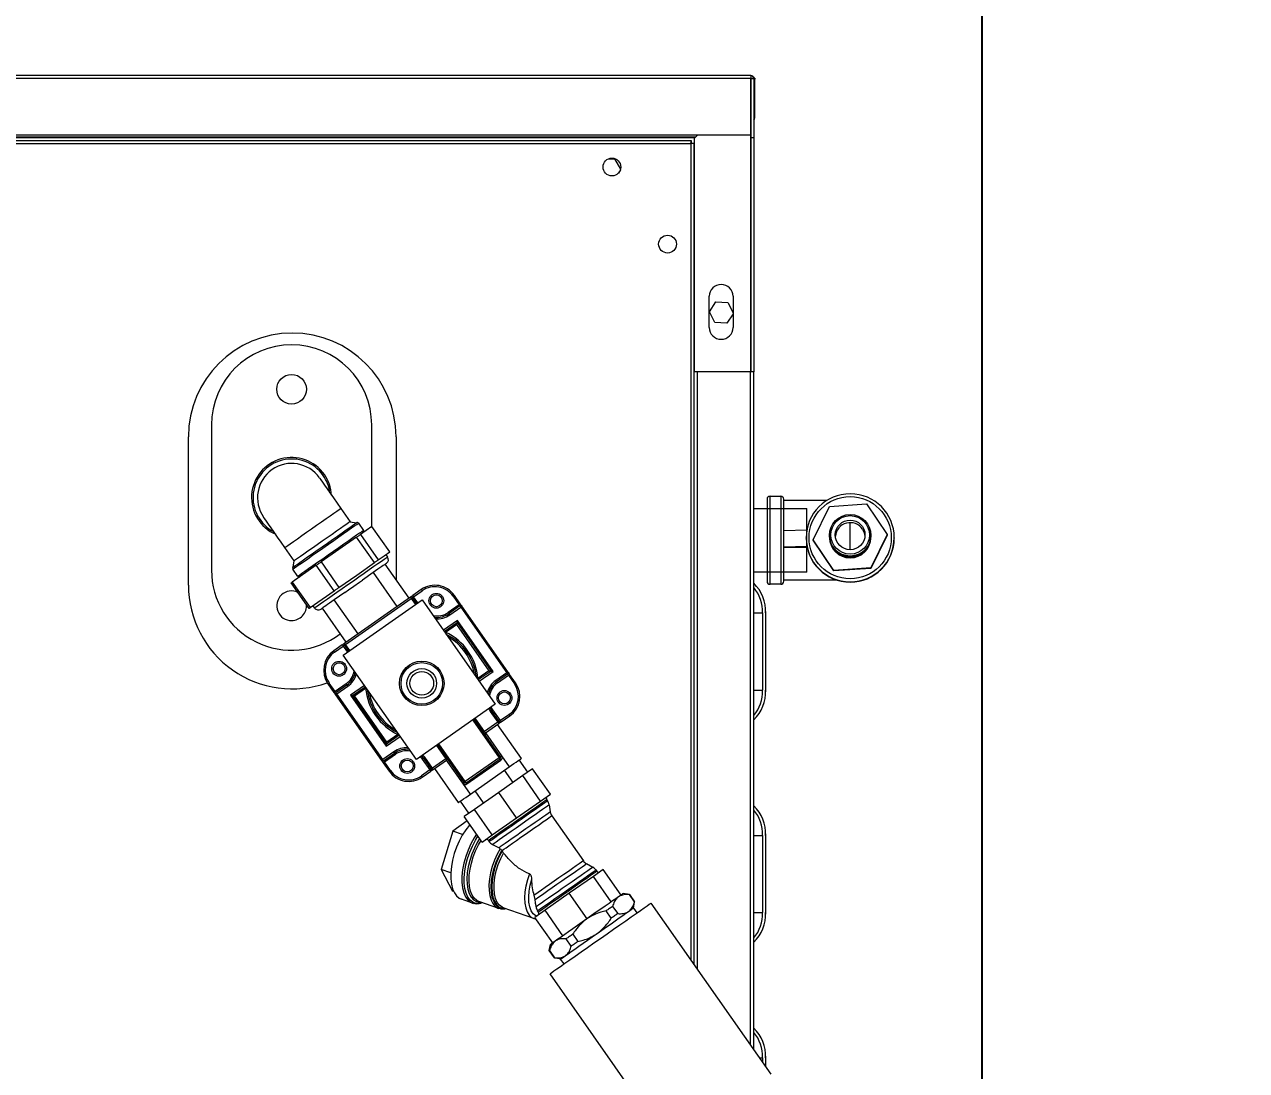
# Model space of a CAD drawing. Header units: millimetres. Extents: x 13502 to 23536, y 11874 to 14203.
# Drawn here: x 22057.65 to 22098.84, y 12937.14 to 12972.43 of the extents above; entities that cross this region are included whole.
import ezdxf

# ---------------------------------------------------------------- set-up
doc = ezdxf.new("R2010")
doc.units = ezdxf.units.MM
doc.styles.get("Standard").update_dxf_attribs({"font": 'arial.ttf'})
doc.dimstyles.new('OLCU50', dxfattribs={"dimtxt": 8, "dimasz": 3, "dimexe": 1.25, "dimexo": 0.625, "dimtad": 1, "dimdec": 0, "dimtxsty": 'Standard', "dimblk": 'OBLIQUE', "dimcen": 2.5, "dimclrd": 256, "dimclre": 251, "dimclrt": 25, "dimadec": 0, "dimazin": 0, "dimtfac": 1, "dimtdec": 0, "dimtmove": 0, "dimatfit": 3, "dimldrblk": 'OBLIQUE', "dimfxl": 1, "dimarcsym": 0})

# ---------------------------------------------------------------- blocks, each defined once
blk = doc.blocks.new('A$C75AA7FFD')
at = {"color": 1, "linetype": 'Continuous', "lineweight": 0}
for p, q in [((125.401, 101.016), (38.101, 101.016)), ((125.401, 101.016), (125.401, 100.915)), ((125.401, 100.915), (38.101, 100.915)), ((125.401, 99.018), (125.401, 100.915)), ((125.402, 100.891), (125.401, 100.891)), ((125.402, 100.915), (125.502, 100.915)), ((125.402, 100.915), (125.402, 98.918)), ((125.502, 100.915), (125.502, 98.918)), ((125.538, 100.892), (125.502, 100.892)), ((125.502, 100.793), (125.538, 100.793)), ((125.538, 100.793), (125.538, 100.892)), ((125.538, 99.591), (125.538, 100.793)), ((125.502, 99.591), (125.538, 99.591)), ((125.538, 99.59), (125.502, 99.59)), ((125.538, 99.59), (125.538, 99.591)), ((38.101, 99.018), (125.401, 99.018)), ((123.531, 98.932), (38.103, 98.932)), ((38.103, 98.931), (123.53, 98.931)), ((123.504, 98.904), (123.614, 99.018)), ((123.504, 91.018), (123.504, 98.904)), ((125.401, 91.018), (125.401, 99.018)), ((125.502, 98.918), (125.402, 98.918)), ((125.402, 98.918), (125.402, 91.018)), ((125.502, 98.918), (125.502, 91.018)), ((38.1, 98.83), (123.39, 98.83)), ((38.1, 98.72), (123.387, 98.72)), ((123.387, 98.723), (123.397, 98.723)), ((123.387, 98.72), (123.387, 71.176)), ((123.39, 98.83), (123.39, 98.73)), ((123.497, 98.723), (123.397, 98.723)), ((123.497, 71.019), (123.497, 98.723)), ((120.613, 98.21), (120.809, 98.21)), ((120.809, 98.21), (121.013, 97.856)), ((121.008, 97.84), (120.944, 97.728)), ((123.504, 97.332), (123.497, 97.332)), ((123.504, 97.222), (123.497, 97.222)), ((123.497, 71.019), (123.497, 97.222)), ((124.004, 92.52), (124.004, 93.57)), ((124.804, 93.57), (124.804, 92.52)), ((124.006, 93.045), (124.229, 93.382)), ((124.229, 93.382), (124.632, 93.357)), ((124.632, 93.357), (124.804, 93.013)), ((124.187, 92.683), (124.006, 93.045)), ((124.59, 92.659), (124.187, 92.683)), ((124.804, 92.983), (124.59, 92.659)), ((125.401, 91.018), (123.504, 91.018)), ((123.607, 70.862), (123.607, 91.018)), ((125.392, 68.313), (125.392, 91.018)), ((125.401, 91.018), (125.402, 91.018)), ((125.502, 91.018), (125.402, 91.018)), ((125.502, 68.156), (125.502, 91.018)), ((107.226, 89.233), (107.226, 84.333)), ((112.626, 85.805), (112.626, 89.233)), ((106.447, 83.83), (106.447, 88.83)), ((113.447, 88.83), (113.447, 84.021)), ((125.952, 86.729), (125.952, 83.959)), ((126.052, 86.829), (126.412, 86.829)), ((126.052, 83.859), (126.052, 86.829)), ((126.412, 86.829), (126.412, 83.859)), ((126.512, 83.959), (126.512, 86.729)), ((126.512, 86.694), (127.98, 86.694)), ((128.054, 86.482), (129.301, 86.568)), ((129.301, 86.568), (129.999, 85.531)), ((111.585, 86.419), (111.9, 85.968)), ((125.502, 86.419), (127.286, 86.419)), ((125.502, 86.419), (125.952, 86.419)), ((127.286, 84.269), (127.286, 86.419)), ((127.505, 85.359), (128.054, 86.482)), ((111.9, 85.968), (112.109, 85.931)), ((112.179, 85.919), (112.351, 85.673)), ((112.633, 85.81), (112.245, 85.538)), ((113.235, 84.95), (112.633, 85.81)), ((127.291, 85.688), (126.512, 85.664)), ((128.752, 85.023), (128.752, 85.936)), ((112.117, 85.448), (110.92, 84.61)), ((112.719, 84.588), (112.117, 85.448)), ((112.245, 85.538), (112.847, 84.678)), ((127.267, 85.415), (127.267, 85.426)), ((128.203, 84.323), (127.505, 85.359)), ((127.505, 85.343), (127.505, 85.359)), ((128.203, 84.306), (127.505, 85.343)), ((128.052, 85.445), (128.052, 85.454)), ((129.999, 85.531), (129.45, 84.409)), ((129.999, 85.515), (129.45, 84.392)), ((129.452, 85.454), (129.452, 85.445)), ((129.999, 85.515), (129.999, 85.531)), ((130.237, 85.426), (130.237, 85.415)), ((110.016, 84.649), (109.701, 85.1)), ((113.041, 84.814), (113.235, 84.95)), ((113.105, 84.858), (113.162, 84.776)), ((127.295, 85.129), (126.512, 85.105)), ((126.512, 85.104), (127.3, 85.104)), ((110.758, 84.497), (109.949, 83.93)), ((109.98, 84.44), (110.016, 84.649)), ((111.36, 83.637), (110.758, 84.497)), ((110.92, 84.61), (111.522, 83.75)), ((112.121, 84.169), (112.719, 84.588)), ((112.847, 84.678), (113.041, 84.814)), ((113.887, 83.392), (113.084, 84.539)), ((110.139, 84.125), (109.967, 84.37)), ((111.522, 83.75), (112.121, 84.169)), ((112.675, 84.252), (112.318, 84.002)), ((112.675, 84.252), (113.478, 83.105)), ((127.286, 84.269), (125.502, 84.269)), ((125.952, 84.269), (125.502, 84.269)), ((129.45, 84.409), (128.203, 84.323)), ((129.45, 84.392), (128.203, 84.306)), ((128.203, 84.306), (128.203, 84.323)), ((129.45, 84.392), (129.45, 84.409)), ((110.517, 83.046), (109.915, 83.907)), ((109.949, 83.93), (110.551, 83.07)), ((110.956, 83.353), (111.36, 83.637)), ((114.297, 83.679), (114.01, 83.478)), ((114.039, 83.437), (114.326, 83.638)), ((126.412, 83.859), (126.052, 83.859)), ((126.412, 83.859), (126.412, 83.859)), ((128.323, 83.994), (126.512, 83.994)), ((110.551, 83.07), (110.956, 83.353)), ((111.721, 83.584), (111.364, 83.334)), ((112.167, 82.188), (111.364, 83.334)), ((111.663, 81.469), (114.326, 83.333)), ((113.928, 83.421), (111.717, 81.872)), ((111.745, 81.831), (113.957, 83.38)), ((113.957, 83.38), (114.1, 83.175)), ((114.141, 83.204), (113.998, 83.408)), ((114.182, 83.232), (114.039, 83.437)), ((114.326, 83.333), (116.792, 79.81)), ((115.37, 83.454), (115.571, 83.167)), ((115.612, 83.196), (115.411, 83.482)), ((110.705, 83.056), (110.647, 83.138)), ((110.955, 83.048), (111.758, 81.901)), ((115.571, 83.167), (115.202, 82.909)), ((115.6, 83.126), (115.231, 82.868)), ((115.26, 82.827), (115.628, 83.085)), ((115.628, 83.085), (117.177, 80.873)), ((117.218, 80.902), (115.669, 83.114)), ((125.502, 82.89), (125.802, 82.89)), ((125.802, 82.89), (125.802, 80.285)), ((125.902, 82.89), (125.902, 80.285)), ((125.902, 82.89), (125.903, 82.89)), ((125.903, 82.94), (125.903, 82.89)), ((125.903, 82.89), (125.903, 80.285)), ((115.514, 82.639), (115.043, 82.309)), ((115.071, 82.268), (115.501, 82.569)), ((115.117, 82.239), (115.489, 82.499)), ((115.489, 82.499), (116.579, 80.943)), ((115.501, 82.569), (116.649, 80.931)), ((116.718, 80.918), (115.514, 82.639)), ((111.635, 81.815), (111.348, 81.614)), ((111.377, 81.573), (111.663, 81.774)), ((111.663, 81.774), (111.807, 81.569)), ((111.704, 81.802), (111.848, 81.598)), ((111.889, 81.626), (111.745, 81.831)), ((114.13, 77.946), (111.663, 81.469)), ((116.579, 80.943), (116.207, 80.682)), ((116.649, 80.931), (116.219, 80.63)), ((116.247, 80.589), (116.718, 80.918)), ((117.177, 80.873), (116.808, 80.615)), ((116.837, 80.574), (117.206, 80.832)), ((116.866, 80.533), (117.234, 80.791)), ((117.234, 80.791), (117.435, 80.505)), ((117.476, 80.533), (117.275, 80.82)), ((111.152, 80.5), (111.352, 80.213)), ((111.393, 80.242), (111.193, 80.528)), ((111.762, 80.5), (111.393, 80.242)), ((111.791, 80.459), (111.422, 80.201)), ((111.451, 80.16), (111.819, 80.418)), ((112.38, 80.445), (111.909, 80.115)), ((111.979, 80.103), (112.409, 80.404)), ((112.049, 80.09), (112.421, 80.351)), ((111.41, 80.131), (112.958, 77.919)), ((112.999, 77.948), (111.451, 80.16)), ((111.909, 80.115), (113.114, 78.395)), ((113.126, 78.464), (111.979, 80.103)), ((113.139, 78.534), (112.049, 80.09)), ((125.502, 80.285), (125.802, 80.285)), ((125.902, 80.285), (125.903, 80.285)), ((125.903, 80.285), (125.903, 80.235)), ((116.792, 79.81), (114.13, 77.946)), ((116.572, 79.656), (116.624, 79.571)), ((116.665, 79.599), (116.614, 79.685)), ((116.624, 79.571), (116.882, 79.202)), ((116.706, 79.628), (116.655, 79.714)), ((116.923, 79.231), (116.665, 79.599)), ((116.964, 79.259), (116.706, 79.628)), ((116.034, 79.28), (116.923, 78.01)), ((116.964, 78.039), (116.075, 79.308)), ((116.432, 78.887), (116.116, 79.337)), ((116.882, 79.202), (116.432, 78.887)), ((116.46, 78.846), (116.911, 79.161)), ((117.673, 77.986), (116.87, 79.132)), ((117.251, 79.46), (116.964, 79.259)), ((116.993, 79.219), (117.28, 79.419)), ((113.114, 78.395), (113.585, 78.724)), ((113.556, 78.765), (113.126, 78.464)), ((113.511, 78.795), (113.139, 78.534)), ((116.46, 78.846), (117.005, 78.067)), ((114.806, 78.419), (115.121, 77.969)), ((114.847, 78.448), (115.736, 77.178)), ((115.777, 77.207), (114.888, 78.477)), ((113.368, 78.206), (112.999, 77.948)), ((113.028, 77.907), (113.397, 78.165)), ((113.057, 77.866), (113.425, 78.124)), ((113.257, 77.58), (113.057, 77.866)), ((114.267, 78.042), (114.331, 77.965)), ((114.308, 78.071), (114.372, 77.993)), ((114.331, 77.965), (114.589, 77.596)), ((114.412, 78.022), (114.35, 78.1)), ((114.372, 77.993), (114.63, 77.625)), ((114.671, 77.653), (114.412, 78.022)), ((115.121, 77.969), (114.671, 77.653)), ((114.699, 77.612), (115.15, 77.928)), ((115.695, 77.15), (115.15, 77.928)), ((116.923, 78.01), (115.777, 77.207)), ((115.805, 77.166), (116.952, 77.969)), ((115.834, 77.125), (116.981, 77.928)), ((117.005, 78.067), (117.263, 77.699)), ((117.888, 77.526), (117.601, 77.935)), ((113.016, 77.838), (113.216, 77.551)), ((114.589, 77.596), (114.302, 77.395)), ((114.331, 77.354), (114.617, 77.555)), ((114.74, 77.641), (115.543, 76.494)), ((115.953, 76.781), (117.263, 77.699)), ((117.392, 77.178), (117.105, 77.588)), ((118.048, 77.637), (117.717, 77.406)), ((118.65, 76.777), (118.048, 77.637)), ((115.953, 76.781), (115.695, 77.15)), ((117.717, 77.406), (116.905, 76.837)), ((118.319, 76.546), (117.717, 77.406)), ((116.905, 76.837), (116.087, 76.265)), ((116.398, 76.483), (116.112, 76.892)), ((117.507, 75.977), (116.905, 76.837)), ((118.319, 76.546), (118.65, 76.777)), ((115.902, 76.135), (115.615, 76.545)), ((116.087, 76.265), (115.742, 76.023)), ((116.689, 75.405), (116.087, 76.265)), ((117.507, 75.977), (118.319, 76.546)), ((118.523, 76.597), (118.554, 76.553)), ((118.605, 76.425), (118.642, 76.178)), ((115.845, 75.877), (115.358, 75.532)), ((116.345, 75.163), (115.742, 76.023)), ((116.689, 75.405), (117.507, 75.977)), ((118.693, 76.05), (119.759, 74.527)), ((115.358, 75.532), (114.966, 74.244)), ((115.691, 75.414), (115.358, 75.532)), ((116.345, 75.163), (116.689, 75.405)), ((125.502, 75.39), (125.802, 75.39)), ((125.802, 75.39), (125.802, 72.785)), ((125.902, 75.39), (125.902, 72.785)), ((125.902, 75.39), (125.903, 75.39)), ((125.903, 75.44), (125.903, 75.39)), ((125.903, 75.39), (125.903, 72.785)), ((116.588, 75.176), (116.557, 75.221)), ((116.911, 74.966), (116.691, 75.084)), ((117.014, 74.874), (117.009, 74.881)), ((117.023, 74.861), (117.014, 74.874)), ((115.291, 74.129), (114.966, 74.244)), ((114.966, 74.244), (115.349, 73.507)), ((119.862, 74.436), (120.081, 74.317)), ((120.428, 74.238), (120.097, 74.007)), ((120.184, 74.225), (120.215, 74.181)), ((121.03, 73.378), (120.428, 74.238)), ((120.097, 74.007), (119.285, 73.438)), ((120.7, 73.146), (120.097, 74.007)), ((115.391, 73.492), (115.349, 73.507)), ((118.135, 73.227), (118.104, 73.369)), ((119.285, 73.438), (118.467, 72.865)), ((119.888, 72.578), (119.285, 73.438)), ((121.315, 73.394), (121.106, 73.431)), ((121.481, 73.144), (121.309, 73.39)), ((121.315, 73.394), (121.487, 73.149)), ((116.025, 73.103), (115.649, 73.235)), ((116.025, 73.103), (116.041, 73.097)), ((116.237, 73.16), (116.215, 73.169)), ((116.906, 72.923), (116.237, 73.16)), ((116.368, 73.113), (116.326, 73.102)), ((118.091, 72.583), (117.06, 72.948)), ((118.167, 72.977), (118.152, 73.08)), ((120.746, 72.996), (120.918, 72.75)), ((121.45, 72.94), (121.487, 73.149)), ((121.45, 72.94), (121.565, 72.776)), ((122.036, 73.106), (126.08, 67.331)), ((118.467, 72.865), (118.123, 72.624)), ((118.725, 71.764), (118.123, 72.624)), ((118.249, 72.804), (118.218, 72.848)), ((119.07, 72.005), (118.467, 72.865)), ((120.699, 72.596), (120.527, 72.842)), ((125.502, 72.785), (125.802, 72.785)), ((125.902, 72.785), (125.903, 72.785)), ((125.903, 72.785), (125.903, 72.735)), ((118.612, 71.502), (118.649, 71.71)), ((119.353, 71.654), (119.181, 71.9)), ((119.4, 72.054), (119.573, 71.808)), ((118.784, 71.256), (118.612, 71.502)), ((118.618, 71.506), (118.79, 71.26)), ((118.993, 71.219), (118.784, 71.256)), ((119.108, 71.055), (118.993, 71.219)), ((122.68, 64.95), (118.637, 70.725)), ((125.688, 67.89), (125.802, 67.89)), ((125.802, 67.89), (125.802, 67.728)), ((125.902, 67.89), (125.902, 67.585)), ((125.902, 67.89), (125.903, 67.89)), ((125.903, 67.94), (125.903, 67.89)), ((125.903, 67.89), (125.903, 67.583))]:
    blk.add_line(p, q, dxfattribs=at)
at = {"color": 1, "linetype": 'Continuous', "lineweight": 0, "flags": 128}
for points in [[(110.868, 87.443), (110.879, 87.427), (110.911, 87.381), (110.964, 87.306), (111.036, 87.203), (111.124, 87.077), (111.226, 86.931), (111.34, 86.769), (111.46, 86.597), (111.585, 86.419)], [(109.701, 85.1), (109.576, 85.277), (109.456, 85.45), (109.342, 85.612), (109.24, 85.758), (109.152, 85.884), (109.08, 85.986), (109.027, 86.062), (108.995, 86.108), (108.984, 86.124)], [(109.701, 85.1), (109.705, 85.102), (109.735, 85.123), (109.794, 85.165), (109.881, 85.226), (109.992, 85.303), (110.124, 85.396), (110.273, 85.5), (110.433, 85.612), (110.601, 85.73), (110.769, 85.848), (110.934, 85.963), (111.089, 86.072), (111.23, 86.17), (111.352, 86.256), (111.452, 86.325), (111.525, 86.377), (111.57, 86.408), (111.585, 86.419)], [(109.967, 84.37), (109.982, 84.381), (110.027, 84.412), (110.101, 84.464), (110.2, 84.534), (110.324, 84.62), (110.468, 84.721), (110.629, 84.834), (110.802, 84.955), (110.982, 85.081), (111.164, 85.209), (111.345, 85.335), (111.517, 85.456), (111.678, 85.568), (111.822, 85.669), (111.946, 85.756), (112.046, 85.826), (112.119, 85.877), (112.164, 85.909), (112.179, 85.919)], [(109.98, 84.44), (109.994, 84.45), (110.037, 84.481), (110.108, 84.53), (110.204, 84.597), (110.323, 84.681), (110.462, 84.778), (110.617, 84.886), (110.783, 85.003), (110.957, 85.124), (111.132, 85.247), (111.306, 85.369), (111.472, 85.485), (111.627, 85.594), (111.766, 85.691), (111.885, 85.774), (111.981, 85.842), (112.052, 85.891), (112.095, 85.921), (112.109, 85.931)], [(111.9, 85.968), (111.892, 85.962), (111.854, 85.936), (111.788, 85.89), (111.695, 85.824), (111.578, 85.743), (111.442, 85.647), (111.289, 85.54), (111.127, 85.426), (110.958, 85.309)], [(129.167, 85.715), (129.227, 85.593), (129.25, 85.48)], [(110.958, 85.309), (110.79, 85.191), (110.627, 85.077), (110.475, 84.97), (110.339, 84.875), (110.222, 84.793), (110.129, 84.728), (110.062, 84.681), (110.025, 84.655), (110.016, 84.649)], [(112.351, 85.673), (112.336, 85.663), (112.291, 85.631), (112.218, 85.58), (112.118, 85.51), (111.994, 85.424), (111.85, 85.323), (111.689, 85.21), (111.517, 85.089), (111.337, 84.963), (111.154, 84.835), (110.974, 84.709), (110.801, 84.588), (110.64, 84.476), (110.496, 84.375), (110.373, 84.288), (110.273, 84.218), (110.199, 84.167), (110.154, 84.135), (110.139, 84.125)], [(112.117, 85.448), (112.134, 85.46), (112.15, 85.472), (112.167, 85.483), (112.183, 85.494), (112.199, 85.506), (112.214, 85.517), (112.23, 85.527), (112.245, 85.538)], [(113.162, 84.776), (113.152, 84.769), (113.113, 84.742), (113.046, 84.695), (112.954, 84.63), (112.837, 84.549), (112.699, 84.452), (112.544, 84.343), (112.374, 84.224), (112.193, 84.098), (112.007, 83.968), (111.819, 83.836), (111.634, 83.706), (111.455, 83.581), (111.288, 83.464), (111.136, 83.358), (111.003, 83.264), (110.891, 83.186), (110.804, 83.125), (110.743, 83.083), (110.711, 83.06), (110.705, 83.056)], [(110.758, 84.497), (110.778, 84.511), (110.798, 84.525), (110.818, 84.539), (110.838, 84.553), (110.858, 84.567), (110.879, 84.582), (110.899, 84.596), (110.92, 84.61)], [(113.084, 84.539), (113.077, 84.533), (113.053, 84.517), (113.015, 84.491), (112.964, 84.455), (112.902, 84.411), (112.832, 84.362), (112.755, 84.308), (112.675, 84.252)], [(112.719, 84.588), (112.736, 84.6), (112.752, 84.612), (112.769, 84.623), (112.785, 84.634), (112.801, 84.646), (112.817, 84.657), (112.832, 84.667), (112.847, 84.678)], [(113.084, 84.539), (113.094, 84.545), (113.122, 84.565), (113.125, 84.568)], [(109.915, 83.907), (109.918, 83.909), (109.921, 83.911), (109.925, 83.914), (109.929, 83.917), (109.934, 83.92), (109.938, 83.923), (109.944, 83.927), (109.949, 83.93)], [(111.36, 83.637), (111.38, 83.651), (111.4, 83.665), (111.42, 83.679), (111.44, 83.693), (111.461, 83.707), (111.481, 83.721), (111.502, 83.736), (111.522, 83.75)], [(111.721, 83.584), (111.846, 83.671), (112.028, 83.799), (112.21, 83.926), (112.318, 84.002)], [(114.297, 83.679), (114.298, 83.678), (114.299, 83.676), (114.302, 83.672), (114.305, 83.667), (114.31, 83.661), (114.315, 83.654), (114.32, 83.646), (114.326, 83.638)], [(111.364, 83.334), (111.284, 83.278), (111.207, 83.225), (111.137, 83.175), (111.075, 83.132), (111.024, 83.096), (110.986, 83.069), (110.963, 83.053), (110.955, 83.048)], [(113.928, 83.421), (113.93, 83.422), (113.935, 83.425), (113.942, 83.43), (113.952, 83.438), (113.965, 83.446), (113.979, 83.456), (113.994, 83.467), (114.01, 83.478)], [(113.928, 83.421), (113.929, 83.42), (113.931, 83.418), (113.933, 83.414), (113.937, 83.409), (113.941, 83.403), (113.946, 83.395), (113.951, 83.388), (113.957, 83.38)], [(113.957, 83.38), (113.965, 83.385), (113.973, 83.391), (113.98, 83.396), (113.986, 83.4), (113.991, 83.404), (113.995, 83.406), (113.997, 83.408), (113.998, 83.408)], [(114.039, 83.437), (114.031, 83.432), (114.023, 83.426), (114.016, 83.421), (114.01, 83.417), (114.005, 83.413), (114.001, 83.411), (113.999, 83.409), (113.998, 83.408)], [(114.01, 83.478), (114.011, 83.477), (114.012, 83.475), (114.015, 83.471), (114.019, 83.466), (114.023, 83.46), (114.028, 83.453), (114.033, 83.445), (114.039, 83.437)], [(115.37, 83.454), (115.378, 83.459), (115.386, 83.465), (115.393, 83.47), (115.399, 83.474), (115.404, 83.478), (115.408, 83.48), (115.41, 83.482), (115.411, 83.482)], [(110.517, 83.046), (110.52, 83.049), (110.524, 83.051), (110.527, 83.054), (110.532, 83.056), (110.536, 83.06), (110.541, 83.063), (110.546, 83.066), (110.551, 83.07)], [(110.914, 83.019), (110.918, 83.022), (110.95, 83.044), (110.955, 83.048)], [(115.202, 82.909), (115.208, 82.901), (115.213, 82.893), (115.218, 82.886), (115.223, 82.88), (115.226, 82.875), (115.229, 82.871), (115.23, 82.869), (115.231, 82.868)], [(115.231, 82.868), (115.232, 82.867), (115.233, 82.865), (115.236, 82.861), (115.239, 82.856), (115.244, 82.85), (115.249, 82.843), (115.254, 82.835), (115.26, 82.827)], [(115.612, 83.196), (115.611, 83.195), (115.609, 83.194), (115.605, 83.191), (115.6, 83.187), (115.594, 83.183), (115.587, 83.178), (115.579, 83.173), (115.571, 83.167)], [(115.6, 83.126), (115.599, 83.127), (115.597, 83.129), (115.595, 83.133), (115.591, 83.138), (115.587, 83.144), (115.582, 83.151), (115.577, 83.159), (115.571, 83.167)], [(115.6, 83.126), (115.6, 83.125), (115.602, 83.123), (115.604, 83.119), (115.608, 83.114), (115.612, 83.108), (115.617, 83.101), (115.623, 83.093), (115.628, 83.085)], [(115.612, 83.196), (115.623, 83.18), (115.634, 83.164), (115.644, 83.15), (115.653, 83.138), (115.66, 83.128), (115.665, 83.12), (115.668, 83.115), (115.669, 83.114)], [(115.669, 83.114), (115.669, 83.113), (115.666, 83.112), (115.662, 83.109), (115.657, 83.105), (115.651, 83.101), (115.644, 83.096), (115.636, 83.091), (115.628, 83.085)], [(115.489, 82.499), (115.491, 82.511), (115.493, 82.523), (115.495, 82.534), (115.497, 82.544), (115.499, 82.553), (115.5, 82.56), (115.501, 82.565), (115.501, 82.568), (115.501, 82.569)], [(115.501, 82.569), (115.502, 82.57), (115.502, 82.574), (115.504, 82.581), (115.505, 82.589), (115.507, 82.6), (115.509, 82.612), (115.511, 82.625), (115.514, 82.639)], [(111.377, 81.573), (111.371, 81.581), (111.366, 81.589), (111.361, 81.596), (111.356, 81.602), (111.353, 81.607), (111.35, 81.611), (111.349, 81.613), (111.348, 81.614)], [(111.635, 81.815), (111.651, 81.826), (111.666, 81.837), (111.68, 81.847), (111.693, 81.855), (111.703, 81.862), (111.71, 81.868), (111.715, 81.871), (111.717, 81.872)], [(111.635, 81.815), (111.635, 81.814), (111.637, 81.812), (111.64, 81.808), (111.643, 81.803), (111.648, 81.797), (111.652, 81.789), (111.658, 81.782), (111.663, 81.774)], [(111.704, 81.802), (111.704, 81.802), (111.701, 81.8), (111.697, 81.798), (111.692, 81.794), (111.686, 81.79), (111.679, 81.785), (111.671, 81.779), (111.663, 81.774)], [(111.704, 81.802), (111.705, 81.803), (111.708, 81.805), (111.711, 81.807), (111.716, 81.811), (111.723, 81.815), (111.73, 81.82), (111.737, 81.826), (111.745, 81.831)], [(111.717, 81.872), (111.717, 81.871), (111.719, 81.869), (111.722, 81.865), (111.725, 81.86), (111.729, 81.854), (111.734, 81.847), (111.74, 81.839), (111.745, 81.831)], [(116.579, 80.943), (116.593, 80.941), (116.606, 80.938), (116.618, 80.936), (116.628, 80.934), (116.637, 80.933), (116.643, 80.932), (116.647, 80.931), (116.649, 80.931)], [(116.649, 80.931), (116.65, 80.93), (116.654, 80.93), (116.66, 80.929), (116.669, 80.927), (116.68, 80.925), (116.692, 80.923), (116.705, 80.921), (116.718, 80.918)], [(117.218, 80.902), (117.217, 80.902), (117.215, 80.9), (117.211, 80.897), (117.206, 80.894), (117.2, 80.889), (117.193, 80.884), (117.185, 80.879), (117.177, 80.873)], [(117.177, 80.873), (117.183, 80.865), (117.188, 80.858), (117.193, 80.851), (117.197, 80.844), (117.201, 80.839), (117.203, 80.836), (117.205, 80.833), (117.206, 80.832)], [(117.234, 80.791), (117.229, 80.799), (117.223, 80.807), (117.218, 80.814), (117.214, 80.82), (117.211, 80.826), (117.208, 80.829), (117.206, 80.832), (117.206, 80.832)], [(117.218, 80.902), (117.219, 80.9), (117.222, 80.896), (117.228, 80.888), (117.235, 80.878), (117.243, 80.866), (117.253, 80.851), (117.264, 80.836), (117.275, 80.82)], [(117.275, 80.82), (117.275, 80.82), (117.272, 80.818), (117.268, 80.815), (117.263, 80.812), (117.257, 80.807), (117.25, 80.802), (117.242, 80.797), (117.234, 80.791)], [(111.152, 80.5), (111.152, 80.5), (111.155, 80.502), (111.159, 80.505), (111.164, 80.508), (111.17, 80.513), (111.177, 80.517), (111.185, 80.523), (111.193, 80.528)], [(111.762, 80.5), (111.768, 80.492), (111.773, 80.484), (111.778, 80.477), (111.782, 80.471), (111.786, 80.466), (111.788, 80.462), (111.79, 80.46), (111.791, 80.459)], [(111.791, 80.459), (111.791, 80.458), (111.793, 80.456), (111.795, 80.452), (111.799, 80.447), (111.803, 80.441), (111.808, 80.434), (111.814, 80.426), (111.819, 80.418)], [(116.837, 80.574), (116.837, 80.575), (116.835, 80.577), (116.832, 80.581), (116.829, 80.586), (116.824, 80.593), (116.819, 80.6), (116.814, 80.607), (116.808, 80.615)], [(116.866, 80.533), (116.86, 80.541), (116.855, 80.549), (116.85, 80.556), (116.845, 80.562), (116.842, 80.567), (116.839, 80.571), (116.838, 80.574), (116.837, 80.574)], [(117.476, 80.533), (117.475, 80.533), (117.473, 80.531), (117.469, 80.529), (117.464, 80.525), (117.458, 80.521), (117.451, 80.516), (117.443, 80.51), (117.435, 80.505)], [(111.352, 80.213), (111.353, 80.214), (111.355, 80.215), (111.359, 80.218), (111.364, 80.221), (111.371, 80.226), (111.378, 80.231), (111.385, 80.236), (111.393, 80.242)], [(111.41, 80.131), (111.409, 80.133), (111.405, 80.137), (111.4, 80.145), (111.393, 80.155), (111.384, 80.168), (111.374, 80.182), (111.364, 80.197), (111.352, 80.213)], [(111.393, 80.242), (111.399, 80.234), (111.404, 80.226), (111.409, 80.219), (111.414, 80.213), (111.417, 80.208), (111.42, 80.204), (111.421, 80.202), (111.422, 80.201)], [(111.41, 80.131), (111.41, 80.132), (111.413, 80.133), (111.417, 80.136), (111.422, 80.14), (111.428, 80.144), (111.435, 80.149), (111.443, 80.154), (111.451, 80.16)], [(111.451, 80.16), (111.445, 80.168), (111.44, 80.176), (111.435, 80.183), (111.43, 80.189), (111.427, 80.194), (111.424, 80.198), (111.423, 80.2), (111.422, 80.201)], [(111.979, 80.103), (111.978, 80.103), (111.974, 80.104), (111.967, 80.105), (111.959, 80.106), (111.948, 80.108), (111.936, 80.11), (111.923, 80.112), (111.909, 80.115)], [(112.049, 80.09), (112.037, 80.092), (112.025, 80.094), (112.014, 80.096), (112.004, 80.098), (111.995, 80.1), (111.988, 80.101), (111.983, 80.102), (111.98, 80.102), (111.979, 80.103)], [(116.665, 79.599), (116.664, 79.599), (116.662, 79.597), (116.658, 79.595), (116.653, 79.591), (116.647, 79.587), (116.64, 79.582), (116.632, 79.576), (116.624, 79.571)], [(116.706, 79.628), (116.698, 79.622), (116.69, 79.617), (116.683, 79.612), (116.677, 79.608), (116.672, 79.604), (116.668, 79.602), (116.666, 79.6), (116.665, 79.599)], [(116.923, 79.231), (116.922, 79.23), (116.92, 79.229), (116.916, 79.226), (116.911, 79.222), (116.905, 79.218), (116.898, 79.213), (116.89, 79.208), (116.882, 79.202)], [(116.911, 79.161), (116.91, 79.162), (116.909, 79.164), (116.906, 79.168), (116.903, 79.173), (116.898, 79.179), (116.893, 79.186), (116.888, 79.194), (116.882, 79.202)], [(116.993, 79.219), (116.977, 79.207), (116.962, 79.197), (116.947, 79.187), (116.935, 79.178), (116.925, 79.171), (116.917, 79.166), (116.913, 79.162), (116.911, 79.161)], [(116.923, 79.231), (116.924, 79.231), (116.926, 79.233), (116.93, 79.236), (116.935, 79.239), (116.941, 79.244), (116.949, 79.248), (116.956, 79.254), (116.964, 79.259)], [(116.993, 79.219), (116.992, 79.219), (116.991, 79.222), (116.988, 79.225), (116.985, 79.231), (116.98, 79.237), (116.975, 79.244), (116.97, 79.251), (116.964, 79.259)], [(117.251, 79.46), (117.257, 79.452), (117.262, 79.445), (117.267, 79.437), (117.271, 79.431), (117.275, 79.426), (117.277, 79.422), (117.279, 79.42), (117.28, 79.419)], [(116.391, 78.858), (116.392, 78.859), (116.394, 78.86), (116.398, 78.863), (116.403, 78.866), (116.409, 78.871), (116.416, 78.876), (116.424, 78.881), (116.432, 78.887)], [(116.46, 78.846), (116.46, 78.846), (116.458, 78.849), (116.456, 78.853), (116.452, 78.858), (116.448, 78.864), (116.443, 78.871), (116.437, 78.879), (116.432, 78.887)], [(113.126, 78.464), (113.126, 78.463), (113.125, 78.459), (113.124, 78.453), (113.123, 78.444), (113.121, 78.433), (113.119, 78.421), (113.116, 78.408), (113.114, 78.395)], [(113.139, 78.534), (113.136, 78.52), (113.134, 78.507), (113.132, 78.495), (113.13, 78.485), (113.128, 78.476), (113.127, 78.47), (113.126, 78.466), (113.126, 78.464)], [(112.958, 77.919), (112.959, 77.92), (112.961, 77.922), (112.965, 77.924), (112.97, 77.928), (112.977, 77.932), (112.984, 77.937), (112.991, 77.943), (112.999, 77.948)], [(113.016, 77.838), (113.005, 77.854), (112.994, 77.869), (112.984, 77.883), (112.975, 77.895), (112.968, 77.906), (112.963, 77.913), (112.959, 77.918), (112.958, 77.919)], [(113.028, 77.907), (113.027, 77.908), (113.026, 77.91), (113.023, 77.914), (113.02, 77.919), (113.015, 77.925), (113.01, 77.932), (113.005, 77.94), (112.999, 77.948)], [(113.016, 77.838), (113.017, 77.838), (113.019, 77.84), (113.023, 77.842), (113.028, 77.846), (113.034, 77.85), (113.041, 77.855), (113.049, 77.861), (113.057, 77.866)], [(113.028, 77.907), (113.029, 77.906), (113.03, 77.904), (113.033, 77.9), (113.036, 77.895), (113.041, 77.889), (113.046, 77.882), (113.051, 77.874), (113.057, 77.866)], [(113.397, 78.165), (113.396, 78.166), (113.394, 78.168), (113.392, 78.172), (113.388, 78.177), (113.384, 78.183), (113.379, 78.191), (113.374, 78.198), (113.368, 78.206)], [(113.425, 78.124), (113.42, 78.132), (113.414, 78.14), (113.409, 78.147), (113.405, 78.153), (113.401, 78.158), (113.399, 78.162), (113.397, 78.165), (113.397, 78.165)], [(114.331, 77.965), (114.339, 77.97), (114.346, 77.976), (114.353, 77.981), (114.36, 77.985), (114.365, 77.989), (114.368, 77.991), (114.371, 77.993), (114.372, 77.993)], [(114.372, 77.993), (114.372, 77.994), (114.375, 77.996), (114.378, 77.998), (114.384, 78.002), (114.39, 78.006), (114.397, 78.011), (114.404, 78.016), (114.412, 78.022)], [(115.121, 77.969), (115.129, 77.975), (115.137, 77.98), (115.144, 77.985), (115.15, 77.989), (115.155, 77.993), (115.159, 77.995), (115.161, 77.997), (115.162, 77.998)], [(115.15, 77.928), (115.149, 77.929), (115.148, 77.931), (115.145, 77.935), (115.141, 77.94), (115.137, 77.946), (115.132, 77.953), (115.127, 77.961), (115.121, 77.969)], [(116.923, 78.01), (116.931, 78.016), (116.939, 78.021), (116.946, 78.026), (116.952, 78.03), (116.957, 78.034), (116.961, 78.037), (116.964, 78.038), (116.964, 78.039)], [(116.952, 77.969), (116.952, 77.97), (116.95, 77.972), (116.947, 77.976), (116.944, 77.981), (116.939, 77.987), (116.934, 77.994), (116.929, 78.002), (116.923, 78.01)], [(116.981, 77.928), (116.975, 77.936), (116.97, 77.944), (116.965, 77.951), (116.961, 77.957), (116.957, 77.962), (116.954, 77.966), (116.953, 77.968), (116.952, 77.969)], [(117.005, 78.067), (116.997, 78.062), (116.99, 78.057), (116.983, 78.052), (116.976, 78.047), (116.971, 78.044), (116.968, 78.041), (116.965, 78.039), (116.964, 78.039)], [(117.263, 77.699), (117.343, 77.755), (117.42, 77.809), (117.491, 77.858), (117.553, 77.902), (117.604, 77.937), (117.642, 77.964), (117.665, 77.98), (117.673, 77.986)], [(113.257, 77.58), (113.249, 77.574), (113.242, 77.569), (113.235, 77.564), (113.228, 77.559), (113.223, 77.556), (113.22, 77.553), (113.217, 77.551), (113.216, 77.551)], [(114.589, 77.596), (114.597, 77.602), (114.604, 77.607), (114.611, 77.612), (114.618, 77.616), (114.623, 77.62), (114.627, 77.623), (114.629, 77.624), (114.63, 77.625)], [(114.617, 77.555), (114.617, 77.556), (114.615, 77.558), (114.613, 77.562), (114.609, 77.567), (114.605, 77.573), (114.6, 77.58), (114.594, 77.588), (114.589, 77.596)], [(114.699, 77.612), (114.698, 77.611), (114.693, 77.608), (114.685, 77.603), (114.675, 77.596), (114.663, 77.587), (114.649, 77.577), (114.633, 77.566), (114.617, 77.555)], [(114.671, 77.653), (114.663, 77.648), (114.655, 77.642), (114.648, 77.638), (114.642, 77.633), (114.637, 77.63), (114.633, 77.627), (114.63, 77.625), (114.63, 77.625)], [(114.699, 77.612), (114.699, 77.613), (114.697, 77.616), (114.694, 77.619), (114.691, 77.624), (114.687, 77.631), (114.682, 77.638), (114.676, 77.645), (114.671, 77.653)], [(114.331, 77.354), (114.33, 77.355), (114.328, 77.358), (114.326, 77.361), (114.322, 77.366), (114.318, 77.373), (114.313, 77.38), (114.308, 77.387), (114.302, 77.395)], [(115.695, 77.15), (115.703, 77.155), (115.71, 77.161), (115.717, 77.166), (115.724, 77.17), (115.729, 77.174), (115.733, 77.176), (115.735, 77.178), (115.736, 77.178)], [(115.736, 77.178), (115.736, 77.179), (115.739, 77.181), (115.743, 77.183), (115.748, 77.187), (115.754, 77.191), (115.761, 77.196), (115.769, 77.202), (115.777, 77.207)], [(115.805, 77.166), (115.805, 77.167), (115.803, 77.169), (115.8, 77.173), (115.797, 77.178), (115.793, 77.184), (115.788, 77.191), (115.782, 77.199), (115.777, 77.207)], [(115.834, 77.125), (115.828, 77.133), (115.823, 77.141), (115.818, 77.148), (115.814, 77.154), (115.81, 77.159), (115.807, 77.163), (115.806, 77.165), (115.805, 77.166)], [(115.543, 76.494), (115.551, 76.5), (115.574, 76.516), (115.612, 76.543), (115.663, 76.578), (115.725, 76.622), (115.796, 76.671), (115.873, 76.725), (115.953, 76.781)], [(116.557, 75.221), (116.558, 75.221), (116.581, 75.237), (116.631, 75.272), (116.708, 75.327), (116.81, 75.398), (116.933, 75.484), (117.074, 75.583), (117.229, 75.691), (117.393, 75.806), (117.561, 75.924), (117.729, 76.041), (117.891, 76.155), (118.043, 76.261), (118.18, 76.357), (118.298, 76.439), (118.394, 76.506), (118.464, 76.556), (118.508, 76.587), (118.523, 76.597), (118.523, 76.597)], [(118.554, 76.553), (118.551, 76.551), (118.523, 76.531), (118.466, 76.491), (118.381, 76.432), (118.272, 76.355), (118.142, 76.264), (117.994, 76.161), (117.834, 76.048), (117.665, 75.93), (117.494, 75.81), (117.325, 75.692), (117.163, 75.579), (117.014, 75.475), (116.882, 75.382), (116.771, 75.304), (116.684, 75.243), (116.624, 75.201), (116.593, 75.179), (116.588, 75.176)], [(116.691, 75.084), (116.691, 75.085), (116.707, 75.096), (116.752, 75.127), (116.824, 75.177), (116.92, 75.245), (117.039, 75.328), (117.177, 75.425), (117.329, 75.531), (117.49, 75.644), (117.657, 75.76), (117.823, 75.877), (117.983, 75.989), (118.134, 76.095), (118.27, 76.19), (118.387, 76.272), (118.481, 76.338), (118.55, 76.386), (118.592, 76.416), (118.605, 76.425)], [(118.642, 76.178), (118.641, 76.177), (118.62, 76.163), (118.571, 76.128), (118.494, 76.074), (118.394, 76.004), (118.272, 75.919), (118.134, 75.822), (117.984, 75.717), (117.826, 75.607), (117.667, 75.495), (117.512, 75.387), (117.365, 75.284), (117.233, 75.191), (117.119, 75.111), (117.027, 75.047), (116.96, 75), (116.921, 74.973), (116.911, 74.966)], [(117.014, 74.874), (117.032, 74.887), (117.079, 74.92), (117.153, 74.972), (117.252, 75.041), (117.372, 75.125), (117.508, 75.22), (117.657, 75.324), (117.812, 75.433), (117.969, 75.543), (118.122, 75.65), (118.265, 75.75), (118.394, 75.841), (118.505, 75.918), (118.592, 75.979), (118.653, 76.022), (118.687, 76.045), (118.693, 76.05)], [(115.935, 75.748), (115.919, 75.73), (115.795, 75.573), (115.679, 75.395), (115.575, 75.199), (115.484, 74.99), (115.408, 74.773), (115.35, 74.553), (115.311, 74.336), (115.291, 74.125), (115.292, 73.928), (115.312, 73.747), (115.353, 73.587), (115.411, 73.452), (115.488, 73.345), (115.579, 73.269), (115.649, 73.235)], [(116.161, 75.426), (116.079, 75.302), (115.969, 75.105), (115.874, 74.893), (115.794, 74.673), (115.732, 74.448), (115.69, 74.226), (115.668, 74.01), (115.667, 73.807), (115.686, 73.621), (115.727, 73.457), (115.787, 73.319), (115.865, 73.21), (115.959, 73.133), (116.025, 73.103)], [(116.326, 73.102), (116.255, 73.09), (116.139, 73.096), (116.034, 73.136), (115.942, 73.209), (115.865, 73.311), (115.805, 73.442), (115.764, 73.599), (115.743, 73.776), (115.741, 73.971), (115.759, 74.178), (115.797, 74.393), (115.854, 74.61), (115.928, 74.825), (116.018, 75.031), (116.121, 75.225), (116.207, 75.36)], [(116.263, 75.28), (116.184, 75.151), (116.085, 74.96), (115.999, 74.756), (115.93, 74.546), (115.878, 74.334), (115.845, 74.125), (115.832, 73.925), (115.839, 73.739), (115.866, 73.571), (115.912, 73.426), (115.976, 73.307), (116.057, 73.218), (116.153, 73.159), (116.26, 73.134), (116.312, 73.133)], [(116.215, 73.169), (116.166, 73.195), (116.08, 73.27), (116.009, 73.377), (115.956, 73.511), (115.921, 73.669), (115.907, 73.848), (115.913, 74.042), (115.939, 74.246), (115.984, 74.457), (116.047, 74.667), (116.128, 74.871), (116.223, 75.065), (116.31, 75.213)], [(116.954, 74.937), (116.851, 74.751), (116.761, 74.55), (116.688, 74.341), (116.631, 74.129), (116.594, 73.92), (116.577, 73.718), (116.58, 73.529), (116.603, 73.358), (116.647, 73.209), (116.709, 73.087), (116.788, 72.994), (116.882, 72.933), (116.906, 72.923)], [(117.152, 72.916), (117.103, 72.911), (116.992, 72.924), (116.892, 72.972), (116.807, 73.054), (116.738, 73.167), (116.689, 73.308), (116.659, 73.473), (116.65, 73.658), (116.662, 73.857), (116.695, 74.067), (116.748, 74.279), (116.819, 74.49), (116.907, 74.692), (117.009, 74.881)], [(117.023, 74.861), (116.923, 74.674), (116.837, 74.474), (116.768, 74.267), (116.716, 74.057), (116.684, 73.851), (116.673, 73.655), (116.682, 73.473), (116.712, 73.311), (116.761, 73.172), (116.829, 73.062), (116.913, 72.982), (117.011, 72.935), (117.121, 72.922), (117.132, 72.923)], [(117.06, 72.948), (117.021, 72.965), (116.931, 73.032), (116.857, 73.131), (116.801, 73.259), (116.764, 73.414), (116.748, 73.589), (116.754, 73.782), (116.78, 73.985), (116.826, 74.194), (116.892, 74.402), (116.974, 74.604), (117.071, 74.794)], [(119.759, 74.527), (119.759, 74.527), (119.742, 74.516), (119.695, 74.483), (119.62, 74.43), (119.518, 74.359), (119.394, 74.272), (119.253, 74.173), (119.099, 74.065), (118.938, 73.953), (118.777, 73.84), (118.621, 73.731), (118.476, 73.629), (118.348, 73.539), (118.24, 73.464), (118.158, 73.407), (118.104, 73.369)], [(118.135, 73.227), (118.168, 73.25), (118.23, 73.293), (118.318, 73.355), (118.431, 73.434), (118.564, 73.527), (118.712, 73.63), (118.87, 73.741), (119.032, 73.855), (119.193, 73.968), (119.347, 74.075), (119.489, 74.175), (119.614, 74.262), (119.716, 74.334), (119.793, 74.388), (119.842, 74.422), (119.861, 74.436), (119.862, 74.436)], [(120.081, 74.317), (120.078, 74.315), (120.051, 74.295), (119.995, 74.256), (119.913, 74.199), (119.807, 74.125), (119.68, 74.036), (119.536, 73.935), (119.38, 73.826), (119.216, 73.711), (119.05, 73.594), (118.885, 73.479), (118.728, 73.369), (118.583, 73.268), (118.454, 73.177), (118.346, 73.102), (118.261, 73.042), (118.202, 73.001), (118.172, 72.98), (118.167, 72.977)], [(118.218, 72.848), (118.224, 72.853), (118.258, 72.876), (118.32, 72.92), (118.408, 72.981), (118.52, 73.06), (118.652, 73.153), (118.801, 73.257), (118.962, 73.369), (119.13, 73.487), (119.3, 73.606), (119.467, 73.723), (119.627, 73.835), (119.773, 73.937), (119.902, 74.028), (120.011, 74.104), (120.095, 74.162), (120.152, 74.202), (120.181, 74.223), (120.184, 74.225)], [(120.215, 74.181), (120.201, 74.171), (120.158, 74.141), (120.087, 74.091), (119.991, 74.023), (119.871, 73.94), (119.732, 73.842), (119.578, 73.735), (119.414, 73.619), (119.244, 73.501), (119.074, 73.381), (118.908, 73.266), (118.753, 73.157), (118.611, 73.058), (118.489, 72.972), (118.389, 72.902), (118.314, 72.85), (118.267, 72.817), (118.249, 72.804), (118.249, 72.804)], [(117.942, 74.091), (117.873, 73.888), (117.822, 73.682), (117.79, 73.48), (117.778, 73.287), (117.787, 73.108), (117.815, 72.948), (117.863, 72.812), (117.929, 72.703), (118.012, 72.624), (118.091, 72.583)], [(118.176, 72.661), (118.156, 72.671), (118.071, 72.742), (118.003, 72.845), (117.954, 72.978), (117.925, 73.136), (117.918, 73.314), (117.932, 73.506), (117.968, 73.708), (118.023, 73.911)], [(121.106, 73.431), (121.104, 73.429), (121.096, 73.424), (121.083, 73.415), (121.064, 73.402), (121.041, 73.386), (121.013, 73.366), (120.98, 73.342), (120.942, 73.316)], [(118.637, 70.725), (118.651, 70.736), (118.695, 70.766), (118.766, 70.816), (118.864, 70.885), (118.988, 70.971), (119.134, 71.074), (119.302, 71.191), (119.487, 71.32), (119.686, 71.46), (119.896, 71.607), (120.115, 71.76), (120.336, 71.916), (120.558, 72.071), (120.776, 72.224), (120.987, 72.371), (121.186, 72.511), (121.371, 72.64), (121.538, 72.757), (121.685, 72.86), (121.808, 72.946), (121.907, 73.015), (121.978, 73.065), (122.022, 73.096), (122.036, 73.106), (122.036, 73.106)], [(120.942, 73.316), (120.852, 73.253), (120.746, 73.179), (120.626, 73.095), (120.492, 73.001), (120.348, 72.9), (120.196, 72.794), (120.038, 72.683), (119.878, 72.571)], [(120.746, 72.996), (120.72, 72.978), (120.694, 72.959), (120.667, 72.94), (120.639, 72.921), (120.612, 72.902), (120.584, 72.882), (120.555, 72.862), (120.527, 72.842)], [(121.286, 72.824), (121.324, 72.851), (121.357, 72.874), (121.385, 72.894), (121.409, 72.91), (121.427, 72.923), (121.44, 72.932), (121.448, 72.938), (121.45, 72.94)], [(119.878, 72.571), (119.717, 72.459), (119.56, 72.348), (119.407, 72.242), (119.263, 72.141), (119.13, 72.047), (119.009, 71.962), (118.903, 71.888), (118.813, 71.826)], [(120.222, 72.079), (120.382, 72.192), (120.54, 72.302), (120.692, 72.409), (120.836, 72.51), (120.97, 72.603), (121.091, 72.688), (121.196, 72.762), (121.286, 72.824)], [(120.918, 72.75), (120.892, 72.732), (120.866, 72.713), (120.839, 72.695), (120.811, 72.675), (120.784, 72.656), (120.756, 72.636), (120.727, 72.617), (120.699, 72.596)], [(118.813, 71.826), (118.742, 71.776), (118.691, 71.74), (118.659, 71.718), (118.649, 71.71)], [(119.158, 71.334), (119.247, 71.397), (119.353, 71.471), (119.474, 71.556), (119.607, 71.649), (119.751, 71.75), (119.904, 71.857), (120.061, 71.967), (120.222, 72.079)], [(119.4, 72.054), (119.372, 72.034), (119.343, 72.014), (119.315, 71.994), (119.288, 71.975), (119.26, 71.956), (119.234, 71.937), (119.207, 71.918), (119.181, 71.9)], [(119.573, 71.808), (119.544, 71.788), (119.516, 71.768), (119.487, 71.748), (119.46, 71.729), (119.433, 71.71), (119.406, 71.691), (119.379, 71.673), (119.353, 71.654)], [(118.993, 71.219), (119.003, 71.226), (119.035, 71.248), (119.086, 71.284), (119.158, 71.334)]]:
    blk.add_lwpolyline(points, dxfattribs=at)
at = {"color": 1, "linetype": 'Continuous', "lineweight": 0}
for centre, radius in [((120.722, 97.93), 0.3), ((122.597, 95.33), 0.3), ((109.926, 90.433), 0.5), ((128.752, 85.428), 1.385), ((128.752, 85.51), 0.7), ((128.752, 85.523), 0.65), ((128.752, 85.523), 0.5), ((114.805, 83.302), 0.25), ((114.805, 83.302), 0.2), ((111.528, 81.008), 0.25), ((111.528, 81.008), 0.2), ((114.314, 80.517), 0.75), ((114.314, 80.517), 0.7), ((114.314, 80.517), 0.5), ((114.314, 80.517), 0.4), ((117.099, 80.025), 0.25), ((117.099, 80.025), 0.2), ((113.823, 77.731), 0.25), ((113.823, 77.731), 0.2)]:
    blk.add_circle(centre, radius, dxfattribs=at)
for centre, radius, start, end in [((125.401, 100.915), 0.101, 360, 90), ((125.401, 100.915), 0.001, 0, 90), ((125.438, 99.59), 0.1, 309.6722, 0), ((124.404, 93.57), 0.4, 0, 180), ((109.947, 88.83), 3.5, 0, 180), ((124.404, 92.52), 0.4, 180, 0), ((109.926, 89.233), 2.7, 0, 180), ((109.926, 86.783), 1.35, 35, 246.5863), ((109.926, 86.783), 1.3, 35, 242.7958), ((109.926, 86.783), 1.15, 35, 215), ((109.926, 86.783), 1.3, 7.2042, 35), ((109.926, 86.783), 1.35, 3.4137, 35), ((126.052, 86.729), 0.1, 90, 180), ((126.412, 86.729), 0.1, 0, 90), ((128.752, 85.425), 1.485, 89.9868, 179.9868), ((128.753, 85.425), 1.485, 0.0132, 90.0132), ((112.138, 85.89), 0.05, 35, 125), ((128.752, 85.436), 0.5, 33.9562, 175.0105), ((112.31, 85.645), 0.05, 305, 35), ((128.752, 85.426), 1.485, 180.0201, 359.9799), ((128.752, 85.415), 1.485, 180.0132, 270.0132), ((128.752, 85.494), 0.7, 179.3473, 0.6527), ((128.752, 85.478), 0.7, 179.3473, 0.6527), ((128.752, 85.462), 0.7, 178.6747, 1.3253), ((128.752, 85.455), 0.7, 180.0197, 359.9803), ((128.752, 85.446), 0.7, 180.0197, 359.9803), ((128.753, 85.415), 1.485, 269.9868, 359.9868), ((113.039, 84.69), 0.15, 305, 35), ((109.926, 84.333), 2.7, 180, 307.2343), ((110.008, 84.399), 0.05, 125, 215), ((110.18, 84.153), 0.05, 215, 305), ((109.947, 83.83), 3.5, 180, 289.7197), ((109.926, 83.133), 0.5, 64.663, 270), ((114.756, 83.024), 0.8, 35, 125), ((114.756, 83.024), 0.75, 35, 125), ((124.576, 82.94), 1.327, 357.8503, 45.7468), ((124.576, 82.94), 1.227, 357.675, 41), ((126.052, 83.959), 0.1, 180, 270), ((126.412, 83.959), 0.1, 270, 0), ((113.957, 83.38), 0.05, 35, 125), ((109.926, 83.133), 0.5, 270, 5.337), ((110.828, 83.142), 0.15, 215, 305), ((114.83, 83.441), 0.65, 258.0491, 305), ((114.83, 83.441), 0.7, 262.2679, 305), ((114.83, 83.441), 0.75, 265.7035, 305), ((115.628, 83.085), 0.05, 35, 125), ((114.314, 80.517), 1.9, 5, 65), ((114.314, 80.517), 1.85, 6.4474, 63.9602), ((114.314, 80.517), 1.8, 9.5256, 60.4744), ((111.807, 80.959), 0.8, 125, 215), ((111.807, 80.959), 0.75, 125, 215), ((111.745, 81.831), 0.05, 125, 215), ((111.389, 81.032), 0.65, 305, 351.9509), ((111.389, 81.032), 0.7, 305, 347.1449), ((111.389, 81.032), 0.75, 305, 344.2965), ((117.177, 80.873), 0.05, 305, 35), ((114.314, 80.517), 1.9, 185, 245), ((117.239, 80.001), 0.75, 125, 164.2965), ((117.239, 80.001), 0.7, 125, 167.7321), ((117.239, 80.001), 0.65, 125, 171.9509), ((116.821, 80.075), 0.75, 305, 35), ((116.821, 80.075), 0.8, 305, 35), ((111.451, 80.16), 0.05, 125, 215), ((114.314, 80.517), 1.85, 186.4474, 243.5526), ((114.314, 80.517), 1.8, 189.5256, 240.4744), ((124.576, 80.235), 1.227, 319, 2.325), ((124.576, 80.235), 1.327, 314.2532, 2.1497), ((116.882, 79.202), 0.05, 305, 35), ((116.489, 78.805), 0.05, 125, 215), ((113.798, 77.592), 0.75, 85.7035, 125), ((113.798, 77.592), 0.7, 82.2679, 125), ((112.999, 77.948), 0.05, 215, 305), ((113.798, 77.592), 0.65, 78.0491, 125), ((115.178, 77.887), 0.05, 35, 125), ((116.923, 78.01), 0.05, 305, 35), ((116.923, 78.01), 0.1, 305, 35), ((113.872, 78.01), 0.8, 215, 305), ((113.872, 78.01), 0.75, 215, 305), ((114.671, 77.653), 0.05, 215, 305), ((115.777, 77.207), 0.1, 215, 305), ((115.777, 77.207), 0.05, 215, 305), ((118.585, 76.64), 0.075, 125, 215), ((118.309, 76.381), 0.3, 8.4349, 35), ((124.576, 75.44), 1.327, 357.8503, 45.7468), ((124.576, 75.44), 1.227, 357.675, 41), ((118.939, 76.222), 0.3, 188.4349, 215), ((116.496, 75.178), 0.075, 35, 125), ((116.834, 75.348), 0.3, 215, 241.5651), ((116.768, 74.702), 0.3, 53.308, 61.5651), ((120.005, 74.699), 0.3, 215, 241.5651), ((119.938, 74.053), 0.3, 35, 61.5651), ((120.277, 74.224), 0.075, 215, 305), ((121.077, 73.729), 0.411, 304.5117, 305.5262), ((118.464, 73.021), 0.3, 188.4349, 215), ((121.249, 73.483), 0.411, 304.5117, 305.5262), ((118.188, 72.761), 0.075, 305, 35), ((124.576, 72.735), 1.227, 319, 2.325), ((124.576, 72.735), 1.327, 314.2532, 2.1497), ((118.851, 71.167), 0.411, 124.5117, 125.5262), ((118.49, 71.682), 0.518, 304.6169, 305.421), ((124.576, 67.94), 1.327, 357.8503, 45.7468), ((124.576, 67.94), 1.227, 357.675, 41)]:
    blk.add_arc(centre, radius, start, end, dxfattribs=at)
at = {"color": 1, "linetype": 'Continuous', "lineweight": 0, "extrusion": (0, 0, -1)}
for centre, major_axis, ratio, start_param, end_param in [((118.612, 74.379), (0.233, 1.321), 0.409111, 3.773441, 4.27968), ((118.606, 73.788), (0.162, 1.227), 0.366886, 4.049805, 4.189365)]:
    blk.add_ellipse(centre, major_axis=major_axis, ratio=ratio, start_param=start_param, end_param=end_param, dxfattribs=at)
at = {"color": 1, "linetype": 'Continuous', "lineweight": 0}
for points, knots in [([(125.473, 100.985), (125.474, 100.985), (125.487, 100.982), (125.51, 100.964), (125.529, 100.938), (125.537, 100.912), (125.538, 100.898), (125.538, 100.892)], [0, 0, 0, 0, 0.020225, 0.339887, 0.665947, 0.832205, 1, 1, 1, 1]), ([(123.387, 98.72), (123.387, 98.734), (123.388, 98.763), (123.389, 98.8), (123.389, 98.825), (123.39, 98.828), (123.39, 98.83)], [0, 0, 0, 0, 0.249994, 0.500007, 0.750019, 1, 1, 1, 1]), ([(123.497, 98.723), (123.495, 98.723), (123.492, 98.722), (123.467, 98.722), (123.43, 98.721), (123.402, 98.72), (123.387, 98.72)], [0, 0, 0, 0, 0.249987, 0.500007, 0.74999, 1, 1, 1, 1]), ([(115.093, 82.236), (115.101, 82.237), (115.109, 82.238), (115.117, 82.239), (115.117, 82.239)], [0, 0, 0, 0, 0.979612, 1, 1, 1, 1]), ([(112.431, 80.372), (112.428, 80.365), (112.424, 80.358), (112.421, 80.351), (112.421, 80.351)], [0, 0, 0, 0, 0.979804, 1, 1, 1, 1]), ([(116.197, 80.661), (116.2, 80.668), (116.203, 80.675), (116.207, 80.682), (116.207, 80.682)], [0, 0, 0, 0, 0.979804, 1, 1, 1, 1]), ([(113.534, 78.797), (113.527, 78.796), (113.519, 78.795), (113.511, 78.795), (113.511, 78.795)], [0, 0, 0, 0, 0.979861, 1, 1, 1, 1]), ([(117.009, 74.881), (117.001, 74.891), (116.985, 74.91), (116.966, 74.928), (116.956, 74.936), (116.954, 74.937)], [0, 0, 0, 0, 0.449756, 0.899747, 1, 1, 1, 1]), ([(117.071, 74.794), (117.062, 74.806), (117.047, 74.827), (117.03, 74.851), (117.023, 74.861)], [0, 0, 0, 0, 0.58207, 1, 1, 1, 1]), ([(117.942, 74.091), (117.831, 74.143), (117.603, 74.251), (117.312, 74.505), (117.152, 74.697), (117.071, 74.794)], [0, 0, 0, 0, 0.319126, 0.656219, 1, 1, 1, 1]), ([(118.023, 73.911), (118.021, 73.942), (118.018, 73.982), (117.998, 74.035), (117.981, 74.062), (117.961, 74.082), (117.948, 74.088), (117.942, 74.091)], [0, 0, 0, 0, 0.462684, 0.622988, 0.784321, 0.894571, 1, 1, 1, 1]), ([(121.309, 73.39), (121.246, 73.392), (121.118, 73.396), (121.002, 73.356), (120.949, 73.321), (120.942, 73.316)], [0, 0, 0, 0, 0.456762, 0.927401, 1, 1, 1, 1]), ([(116.303, 73.096), (116.282, 73.09), (116.218, 73.072), (116.129, 73.073), (116.067, 73.093), (116.045, 73.1)], [0, 0, 0, 0, 0.236341, 0.729779, 1, 1, 1, 1]), ([(117.11, 72.905), (117.103, 72.904), (117.053, 72.892), (116.978, 72.899), (116.917, 72.923), (116.894, 72.932)], [0, 0, 0, 0, 0.099832, 0.655854, 1, 1, 1, 1]), ([(120.942, 73.316), (120.906, 73.285), (120.835, 73.222), (120.778, 73.103), (120.754, 73.022), (120.746, 72.996)], [0, 0, 0, 0, 0.395352, 0.802855, 1, 1, 1, 1]), ([(121.286, 72.824), (121.321, 72.855), (121.393, 72.918), (121.449, 73.037), (121.473, 73.118), (121.481, 73.144)], [0, 0, 0, 0, 0.395337, 0.802855, 1, 1, 1, 1]), ([(118.162, 72.568), (118.154, 72.568), (118.128, 72.569), (118.106, 72.58), (118.091, 72.587)], [0, 0, 0, 0, 0.323895, 1, 1, 1, 1]), ([(119.878, 72.571), (119.864, 72.561), (119.787, 72.506), (119.656, 72.39), (119.513, 72.223), (119.435, 72.106), (119.4, 72.054)], [0, 0, 0, 0, 0.0728708, 0.4010911, 0.7361377, 1, 1, 1, 1]), ([(120.527, 72.842), (120.466, 72.827), (120.322, 72.792), (120.099, 72.709), (119.952, 72.617), (119.878, 72.571)], [0, 0, 0, 0, 0.265623, 0.628527, 1, 1, 1, 1]), ([(120.222, 72.079), (120.289, 72.132), (120.426, 72.239), (120.58, 72.419), (120.664, 72.544), (120.699, 72.596)], [0, 0, 0, 0, 0.362409, 0.734376, 1, 1, 1, 1]), ([(120.918, 72.75), (120.981, 72.748), (121.109, 72.744), (121.225, 72.784), (121.279, 72.82), (121.286, 72.824)], [0, 0, 0, 0, 0.4567485, 0.9274007, 1, 1, 1, 1]), ([(118.813, 71.826), (118.778, 71.795), (118.707, 71.732), (118.65, 71.613), (118.626, 71.532), (118.618, 71.506)], [0, 0, 0, 0, 0.395339, 0.8028551, 1, 1, 1, 1]), ([(119.181, 71.9), (119.118, 71.902), (118.99, 71.906), (118.874, 71.866), (118.821, 71.83), (118.813, 71.826)], [0, 0, 0, 0, 0.45675, 0.927404, 1, 1, 1, 1]), ([(119.573, 71.808), (119.633, 71.823), (119.769, 71.856), (119.974, 71.933), (120.128, 72.015), (120.207, 72.07), (120.222, 72.079)], [0, 0, 0, 0, 0.2638606, 0.5924217, 0.9271214, 1, 1, 1, 1]), ([(118.79, 71.26), (118.853, 71.258), (118.981, 71.254), (119.097, 71.294), (119.15, 71.33), (119.158, 71.334)], [0, 0, 0, 0, 0.456762, 0.927401, 1, 1, 1, 1]), ([(119.158, 71.334), (119.193, 71.365), (119.264, 71.428), (119.321, 71.547), (119.345, 71.628), (119.353, 71.654)], [0, 0, 0, 0, 0.395352, 0.802855, 1, 1, 1, 1])]:
    blk.add_open_spline(points, degree=3, knots=knots, dxfattribs=at)
blk = doc.blocks.new('_Oblique')
at = {"color": 0, "linetype": 'ByBlock', "lineweight": -2}
blk.add_line((-0.5, -0.5), (0.5, 0.5), dxfattribs=at)
blk = doc.blocks.new('*D49')
at = {"color": 251, "lineweight": -2, "transparency": 16777216}
for p, q in [((22092.307, 13033.271), (22030.927, 13033.271)), ((22089.307, 12918.971), (22030.927, 12918.971))]:
    blk.add_line(p, q, dxfattribs=at)
at = {"lineweight": -2, "transparency": 16777216}
blk.add_line((22032.177, 13033.271), (22032.177, 12918.971), dxfattribs=at)
at = {"layer": 'Defpoints', "color": 0, "transparency": 16777216}
for p in [(22092.932, 13033.271), (22032.177, 12918.971), (22089.932, 12918.971)]:
    blk.add_point(p, dxfattribs=at)
at = {"lineweight": -2, "transparency": 16777216, "xscale": 3, "yscale": 3, "zscale": 3}
for p, rotation in [((22032.177, 13033.271), 90), ((22032.177, 12918.971), 270)]:
    blk.add_blockref('_Oblique', p, dxfattribs=dict(at, rotation=rotation))
at = {"color": 25, "transparency": 16777216, "insert": (22027.535, 12976.121), "char_height": 8, "attachment_point": 5, "rotation": 90}
blk.add_mtext('114', dxfattribs=at)

msp = doc.modelspace()

# ---------------------------------------------------------------- linework, layer by layer
msp.add_lwpolyline([(21903.974, 12869.106), (22089.932, 12869.106), (22089.932, 13107.401), (21903.974, 13107.401)], close=True)
msp.add_lwpolyline([(22089.932, 12612.284), (22089.932, 13107.401), (22104.752, 13107.401), (22104.752, 12612.026)])

# ---------------------------------------------------------------- block references
msp.add_blockref('A$C75AA7FFD', (21956.73, 12869.686))

# ---------------------------------------------------------------- dimensions: what is measured, and where the dimension line sits
dim = msp.add_linear_dim(base=(22032.177, 12918.971), p1=(22092.932, 13033.271), p2=(22089.932, 12918.971), angle=90, dimstyle='OLCU50', override={"dimtmove": 1})
dim.commit()
dim.dimension.update_dxf_attribs({"geometry": '*D49', "text_midpoint": (22027.535, 12976.121)})

doc.saveas('drawing.dxf')
